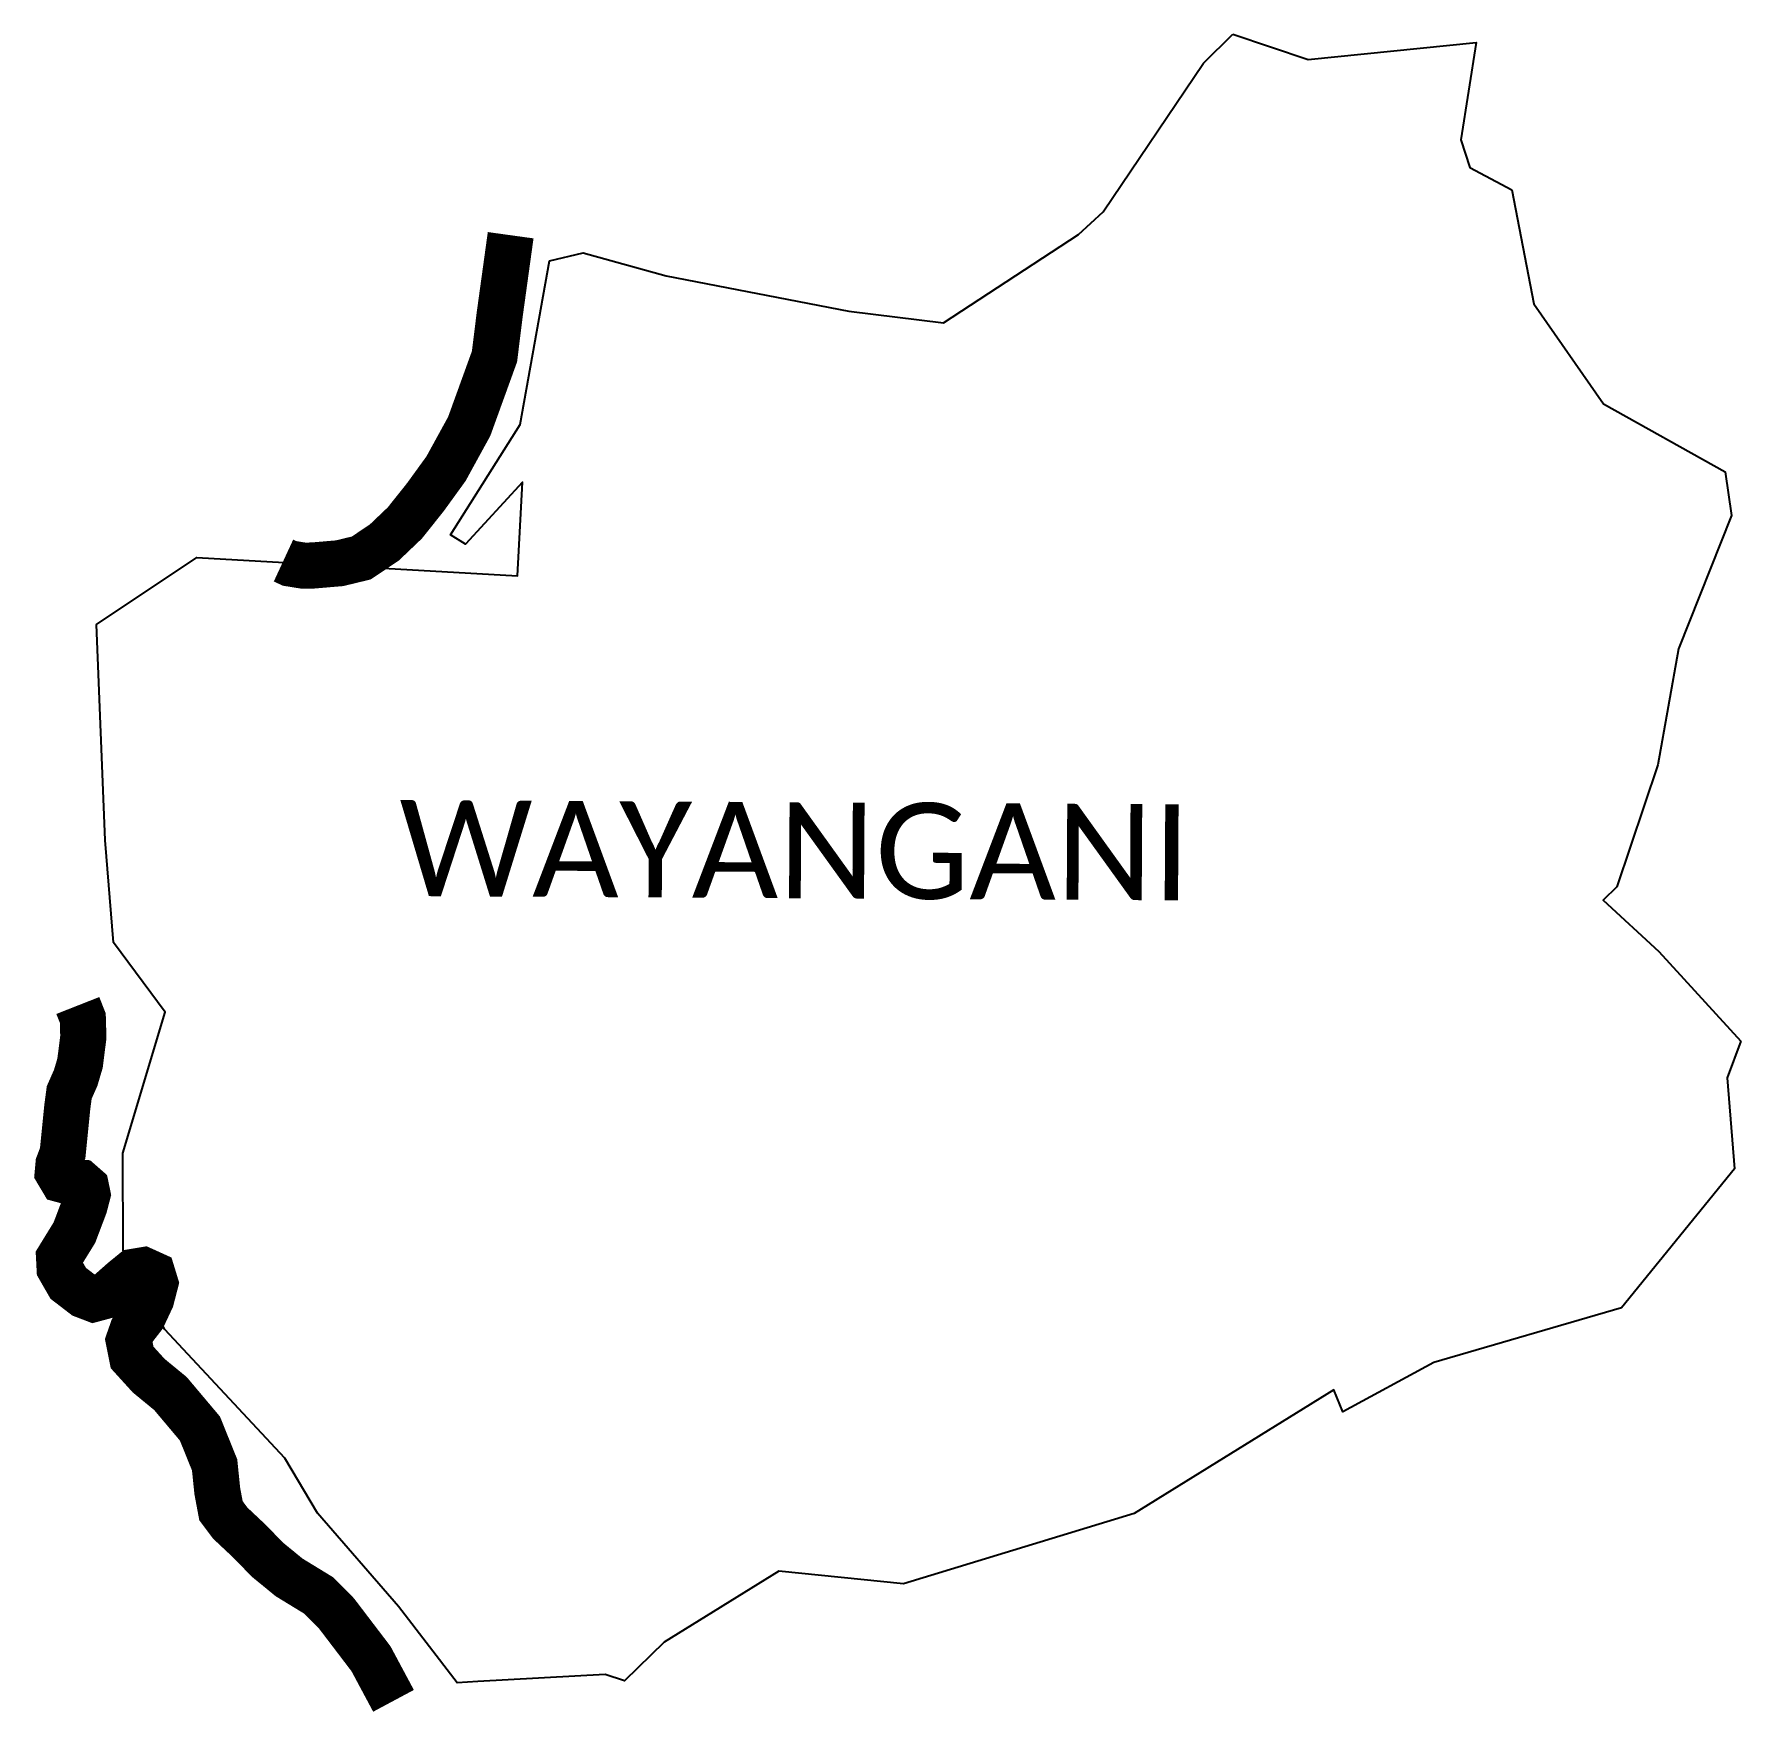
# Model space of a CAD drawing. Header units: metres. Extents: x 317128 to 318977, y 1871479 to 1876470.
# Drawn here: x 317128 to 318977, y 1871479 to 1873310 of the extents above; entities outside this region: 1.
import ezdxf

# ---------------------------------------------------------------- set-up
doc = ezdxf.new("R2010")
doc.units = ezdxf.units.M
for name, color, linetype in [('NATURALLY PROTECTED', 3, 'Continuous'), ('village', 3, 'Continuous'), ('VILLAGE NAME', 250, 'Continuous')]:
    doc.layers.add(name, color=color, linetype=linetype)
doc.styles.get("Standard").update_dxf_attribs({"font": 'Cambria Math.ttf'})

msp = doc.modelspace()

# ---------------------------------------------------------------- linework, layer by layer
at = {"layer": 'NATURALLY PROTECTED', "const_width": 50, "flags": 128}
msp.add_lwpolyline([(318325.5, 1876444.5), (318325.5, 1876444.5)], close=True, dxfattribs=at)
at = {"layer": 'NATURALLY PROTECTED', "color": 116, "true_color": 0x136734, "const_width": 50, "flags": 128}
for points in [[(317644, 1873091.7), (317632.1, 1873005.6), (317626.5, 1872960.3), (317599.1, 1872884.6), (317574, 1872838.8), (317551.7, 1872808), (317529.4, 1872780), (317507.3, 1872758.9), (317482.2, 1872742), (317458.7, 1872736.3), (317429.2, 1872733.8), (317419.5, 1872733.7), (317404.6, 1872736.1), (317397.9, 1872739.2)], [(317175.1, 1872257.1), (317180.5, 1872243.4), (317181.1, 1872222.9), (317177.5, 1872194.6), (317172.8, 1872178.7), (317165.8, 1872162.9), (317163.7, 1872147.1), (317160.5, 1872115.1), (317158.7, 1872097.1), (317154.2, 1872085.2), (317153.4, 1872076.3), (317158.1, 1872068.4), (317167.4, 1872065.9), (317178.3, 1872065.1), (317184, 1872060.1), (317185.6, 1872052.4), (317182.3, 1872039.8), (317171.4, 1872011), (317161.3, 1871994.6), (317154.8, 1871984), (317155.4, 1871972.3), (317164.7, 1871956.1), (317181.5, 1871943.2), (317192.2, 1871939.1), (317205.2, 1871942.6), (317224, 1871959.2), (317235.4, 1871968.5), (317246.3, 1871970.3), (317256, 1871965.9), (317259, 1871956.1), (317254.6, 1871939.1), (317245.7, 1871920.1), (317234.3, 1871905.4), (317230.3, 1871894), (317233.9, 1871875.8), (317251.9, 1871856), (317275.4, 1871836.7), (317307.4, 1871798.7), (317323.3, 1871759.3), (317326.2, 1871731), (317330.2, 1871709.7), (317340.3, 1871696.2), (317360.6, 1871677.1), (317380.8, 1871656.4), (317392.1, 1871647.2), (317403.9, 1871637.5), (317436.3, 1871617.7), (317455.4, 1871598.3), (317492.7, 1871549.3), (317517.1, 1871503.7)]]:
    msp.add_lwpolyline(points, dxfattribs=at)
at = {"layer": 'village', "flags": 128}
msp.add_lwpolyline([(318426.5, 1873309.6), (318507.8, 1873282)], dxfattribs=at)
at = {"layer": 'village', "color": 3, "true_color": 0x00ff00}
for points in [[(318976.7, 1872218.6, 0), (318962, 1872178.6, 0), (318969.7, 1872080.1, 0), (318847.5, 1871929.4, 0), (318644.1, 1871870.4, 0), (318545.4, 1871816.7, 0), (318535.6, 1871840.8, 0), (318319.6, 1871706.6, 0), (318069.6, 1871630.4, 0), (317934.5, 1871644.1, 0), (317810.2, 1871567.3, 0), (317767.5, 1871525.5, 0), (317746.3, 1871532.3, 0), (317608.4, 1871524.5, 0), (317585.9, 1871523.2, 0), (317522.6, 1871605.8, 0), (317434.7, 1871707, 0), (317399.3, 1871766.6, 0), (317269.3, 1871906.2, 0), (317224.3, 1871991.6, 0), (317223.7, 1872097, 0), (317269.8, 1872249.8, 0), (317213.6, 1872325.5, 0), (317204.8, 1872436.2, 0), (317195.2, 1872669.8, 0), (317303.9, 1872742.5, 0), (317651.5, 1872722.5, 0), (317657, 1872824, 0), (317595.2, 1872757, 0), (317578.8, 1872766.9, 0), (317654.3, 1872886.5, 0), (317686.2, 1873064.1, 0), (317722.4, 1873072.5, 0), (317812.6, 1873047.8, 0), (318010.4, 1873009.5, 0), (318112.9, 1872996.6, 0), (318259.3, 1873092.5, 0), (318285.9, 1873117.1, 0), (318394.6, 1873278, 0), (318426.5, 1873309.6, 0)], [(318507.8, 1873282, 0), (318689.8, 1873300.4, 0), (318673.3, 1873195, 0), (318683.2, 1873165.1, 0), (318728.6, 1873140.8, 0), (318752.4, 1873017.4, 0), (318827.8, 1872909.1, 0), (318959.6, 1872835.5, 0), (318966.5, 1872788.2, 0), (318909.2, 1872643.6, 0), (318886.7, 1872517.8, 0), (318842.2, 1872385.6, 0), (318827.5, 1872371.1, 0), (318887.8, 1872315.6, 0), (318976.7, 1872218.6, 0)]]:
    msp.add_polyline3d(points, dxfattribs=at)

# ---------------------------------------------------------------- texts
at = {"layer": 'VILLAGE NAME', "insert": (317523.5, 1872479.8), "char_height": 104.042, "attachment_point": 1, "rotation": 359.6762}
msp.add_mtext_dynamic_manual_height_columns('{\\fCalibri|b0|i0|c0|p34;WAYANGANI}', width=1807.981, gutter_width=520.2, heights=[0], dxfattribs=at)

doc.saveas('drawing.dxf')
